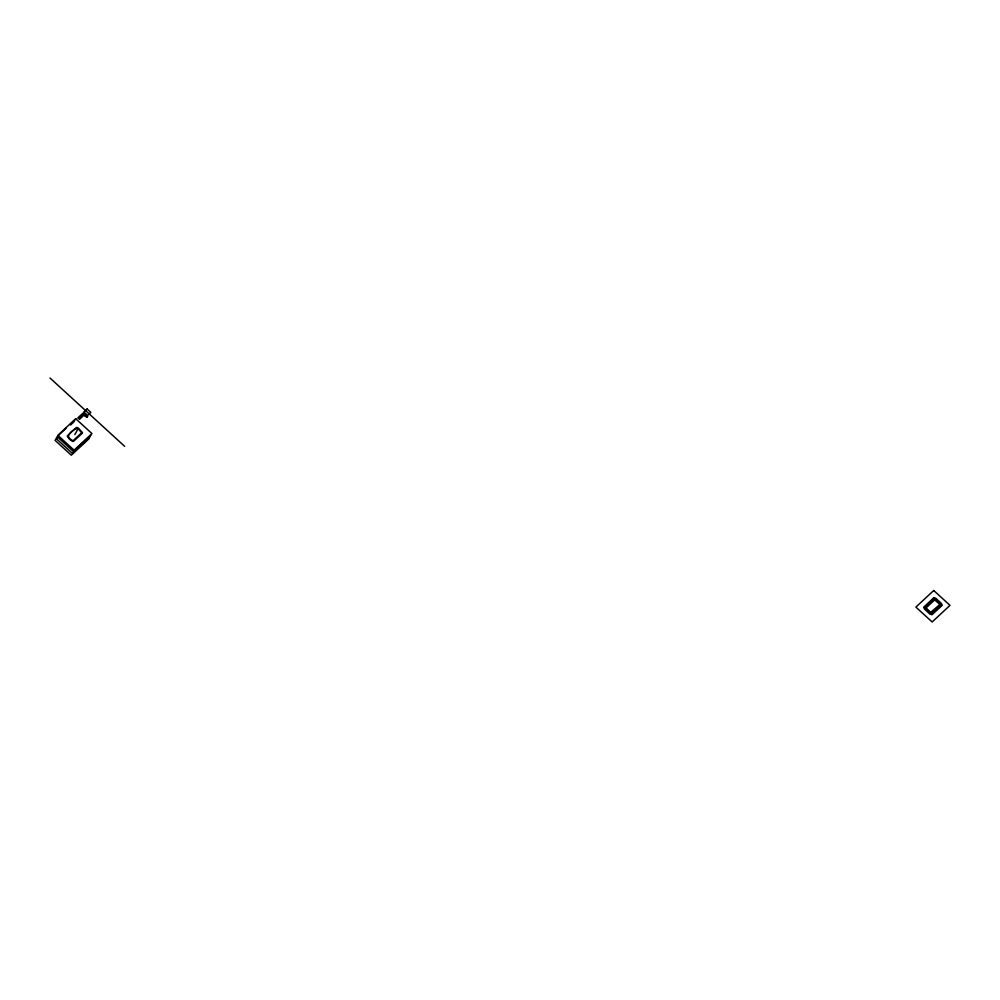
<?xml version="1.0" encoding="UTF-8"?>
<svg xmlns="http://www.w3.org/2000/svg" width="1000" height="1000" viewBox="0 0 1000 1000"><rect width="100%" height="100%" fill="white"/><g stroke="black" fill="none" stroke-linecap="round" stroke-linejoin="round"><path stroke-width="1.5" d="M74.825 434.575L78.225 428.5M66.05 428.3L57.125 436.613L73.375 451.488L91.225 434.862M70.512 424.15L74.975 419.988M77.912 417.875L82.987 413.15L87.737 416.35M58.312 436.388L56.087 438.475L72.337 453.35L90.188 436.725M70.588 424.975L73.938 421.85M78.362 418.288L83.212 413.775L87.425 416.65M57.275 438.25L55.038 440.325L71.3 455.2L89.15 438.587M78.8 418.7L83.425 414.387L87.1 416.95M79.488 419.325L83.888 415.225L86.775 417.25M50 378.025L124.675 446.35M69.275 438.05L71.4 439.988A9.875 8.45 29.2 0 0 71.862 440.387L73.562 440.363L81.613 432.738L78.388 428.9A9.875 8.45 29.2 0 0 77.938 428.512C73.85 428.2 63.562 436.775 71.175 440.375A9.312 7.963 29.2 0 0 71.812 440.913L72.875 441.413A1.4 1.2 29.2 0 0 73.463 441.388L82.413 433.062A1.4 1.2 29.2 0 0 82.425 432.525L78.625 428.525A9.312 7.963 29.2 0 0 77.987 427.975L76.925 427.475A1.4 1.2 29.2 0 0 76.338 427.5L67.387 435.838A1.4 1.2 29.2 0 0 67.362 436.375L69 438.375M75.7 418.7L57.85 435.312L74.1 450.188L91.95 433.575L75.7 418.7M87.088 408.975L83.85 411.987L87.587 415.4L90.825 412.388L87.088 408.975M933.737 590.487L915.888 607.1L932.15 621.975L950 605.363L933.737 590.487M933.888 597.712L923.737 607.175L924.45 608.975L930.037 614.087L932 614.738L942.163 605.288L941.438 603.475L935.85 598.362L933.888 597.712M934.112 598.337L924.412 607.375L930.15 613.6L931.787 614.113L941.488 605.087L935.738 598.85L934.112 598.337M934.325 598.962L925.088 607.562L931.562 613.5L940.812 604.888L934.325 598.962M934.788 599.788L925.987 607.975L930.387 612.625L939.9 604.475L934.788 599.788"/></g></svg>
